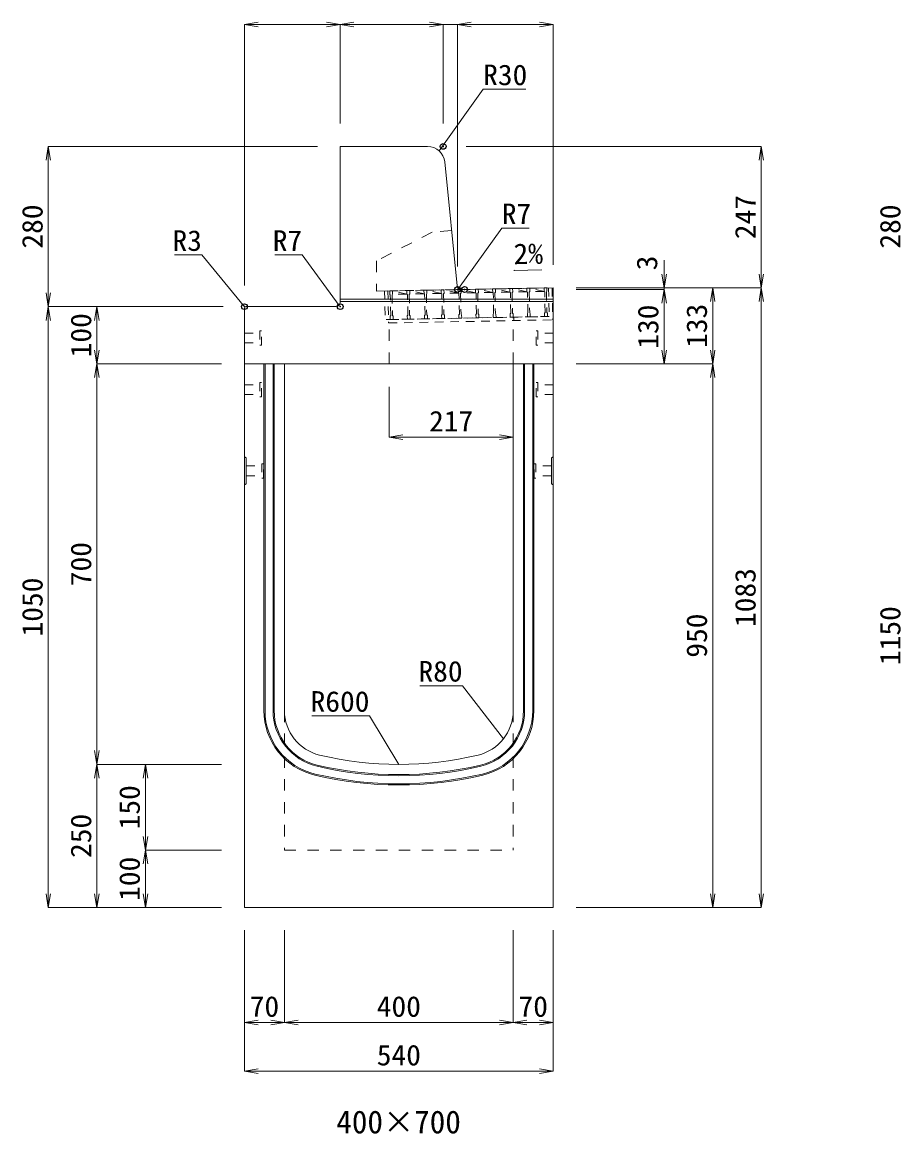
# Model space of a CAD drawing. Units: millimetres at full size; some dimension numbers follow another scale. Extents: x -18734 to 51600, y -18820 to 17820.
# Drawn here: x -4459 to -2922, y 13833 to 15775 of the extents above; entities that cross this region are included whole.
import ezdxf
from ezdxf.enums import TextEntityAlignment as Align

# ---------------------------------------------------------------- set-up
doc = ezdxf.new("R2010")
doc.units = ezdxf.units.MM
doc.header["$LTSCALE"] = 20
doc.header["$PDMODE"] = 32
doc.header["$PDSIZE"] = 10
doc.linetypes.add('USER1', pattern=[2, 1, -1])
doc.linetypes.add('USER2', pattern=[1.35, 0.75, -0.6])
for name, color, linetype, lineweight in [('インサート', 3, 'USER2', 9), ('グレーチング', 7, 'USER2', 5), ('受枠', 3, 'USER2', 9), ('寸法線', 7, 'Continuous', 13), ('引出線', 4, 'Continuous', 13), ('本体', 2, 'Continuous', 13), ('目地', 132, 'Continuous', 5)]:
    doc.layers.add(name, color=color, linetype=linetype, lineweight=lineweight)
doc.layers.add('作業エリア', color=11, linetype='Continuous')
doc.layers.add('文字', color=7, linetype='Continuous')
doc.styles.add('ＭＳ 明朝', font='')
doc.styles.get('ＭＳ 明朝').set_extended_font_data('MS Mincho')

# ---------------------------------------------------------------- blocks, each defined once
blk = doc.blocks.new('open_arrow')
at = {"color": 0, "linetype": 'Continuous', "lineweight": -2}
blk.add_lwpolyline([(7.5, 1.25), (0, 0), (7.5, -1.25)], dxfattribs=at)

msp = doc.modelspace()

# ---------------------------------------------------------------- linework, layer by layer
at = {"layer": 'インサート'}
for p, q in [((-4070, 15231.66), (-4043, 15231.66)), ((-4070, 15231.66), (-4070, 15214.66)), ((-4040, 15235.66), (-4043, 15235.66)), ((-4043, 15235.66), (-4043, 15210.66)), ((-4040, 15210.66), (-4040, 15235.66)), ((-3560, 15235.66), (-3557, 15235.66)), ((-3560, 15210.66), (-3560, 15235.66)), ((-3557, 15235.66), (-3557, 15210.66)), ((-3530, 15231.66), (-3557, 15231.66)), ((-3530, 15231.66), (-3530, 15214.66)), ((-4070, 15214.66), (-4043, 15214.66)), ((-3530, 15214.66), (-3557, 15214.66)), ((-4043, 15210.66), (-4040, 15210.66)), ((-3557, 15210.66), (-3560, 15210.66)), ((-4070, 15141.66), (-4043, 15141.66)), ((-4070, 15141.66), (-4070, 15124.66)), ((-4040, 15145.66), (-4043, 15145.66)), ((-4043, 15145.66), (-4043, 15120.66)), ((-4040, 15120.66), (-4040, 15145.66)), ((-3560, 15145.66), (-3557, 15145.66)), ((-3560, 15120.66), (-3560, 15145.66)), ((-3557, 15145.66), (-3557, 15120.66)), ((-3530, 15141.66), (-3557, 15141.66)), ((-3530, 15141.66), (-3530, 15124.66)), ((-4070, 15124.66), (-4043, 15124.66)), ((-4043, 15120.66), (-4040, 15120.66)), ((-3557, 15120.66), (-3560, 15120.66)), ((-3530, 15124.66), (-3557, 15124.66)), ((-4066.8, 14999.66), (-4039.8, 14999.66)), ((-4066.8, 14999.66), (-4066.8, 14982.66)), ((-4036.8, 15003.66), (-4039.8, 15003.66)), ((-4039.8, 15003.66), (-4039.8, 14978.66)), ((-4036.8, 14978.66), (-4036.8, 15003.66)), ((-3563.2, 15003.66), (-3560.2, 15003.66)), ((-3563.2, 14978.66), (-3563.2, 15003.66)), ((-3560.2, 15003.66), (-3560.2, 14978.66)), ((-3533.2, 14999.66), (-3560.2, 14999.66)), ((-3533.2, 14999.66), (-3533.2, 14982.66)), ((-4066.8, 14982.66), (-4039.8, 14982.66)), ((-4039.8, 14978.66), (-4036.8, 14978.66)), ((-3560.2, 14978.66), (-3563.2, 14978.66)), ((-3533.2, 14982.66), (-3560.2, 14982.66))]:
    msp.add_line(p, q, dxfattribs=at)
at = {"layer": 'グレーチング'}
for p, q in [((-3816.03, 15305.63), (-3541.08, 15310.95)), ((-3605.95, 15303.69), (-3631.07, 15309.21)), ((-3575.96, 15304.27), (-3601.07, 15309.79)), ((-3545.96, 15304.85), (-3571.08, 15310.37)), ((-3785.92, 15300.21), (-3811.03, 15305.72)), ((-3785.92, 15300.21), (-3810.92, 15299.73)), ((-3755.93, 15300.79), (-3781.04, 15306.31)), ((-3755.93, 15300.79), (-3780.92, 15300.31)), ((-3725.93, 15301.37), (-3751.04, 15306.89)), ((-3725.93, 15301.37), (-3750.93, 15300.89)), ((-3695.94, 15301.95), (-3721.05, 15307.47)), ((-3695.94, 15301.95), (-3720.93, 15301.47)), ((-3665.94, 15302.53), (-3691.05, 15308.05)), ((-3665.94, 15302.53), (-3690.94, 15302.05)), ((-3635.95, 15303.11), (-3661.06, 15308.63)), ((-3635.95, 15303.11), (-3660.94, 15302.63)), ((-3605.95, 15303.69), (-3630.95, 15303.21)), ((-3575.96, 15304.27), (-3600.95, 15303.79)), ((-3545.96, 15304.85), (-3570.96, 15304.37)), ((-3815.06, 15255.64), (-3540.11, 15260.96))]:
    msp.add_line(p, q, dxfattribs=at)
for points in [[(-3634.23, 15266.14), (-3634.93, 15302.13), (-3635.95, 15303.11), (-3636.06, 15309.11), (-3631.07, 15309.21), (-3630.95, 15303.21), (-3631.93, 15302.19), (-3631.23, 15266.2), (-3630.21, 15265.22), (-3630.1, 15259.22), (-3635.1, 15259.12), (-3635.21, 15265.12)], [(-3600.95, 15303.79), (-3601.94, 15302.77), (-3601.24, 15266.78), (-3600.22, 15265.8), (-3600.1, 15259.8), (-3605.1, 15259.7), (-3605.22, 15265.7), (-3604.24, 15266.72), (-3604.93, 15302.71), (-3605.95, 15303.69), (-3606.07, 15309.69), (-3601.07, 15309.79)], [(-3570.96, 15304.37), (-3571.94, 15303.35), (-3571.24, 15267.36), (-3570.22, 15266.38), (-3570.11, 15260.38), (-3575.11, 15260.28), (-3575.22, 15266.28), (-3574.24, 15267.3), (-3574.94, 15303.29), (-3575.96, 15304.27), (-3576.08, 15310.27), (-3571.08, 15310.37)], [(-3545.11, 15260.86), (-3545.23, 15266.86), (-3544.25, 15267.88), (-3544.95, 15303.87), (-3545.96, 15304.85), (-3546.08, 15310.85), (-3541.08, 15310.95), (-3540.97, 15304.95), (-3541.95, 15303.93), (-3541.25, 15267.94), (-3540.23, 15266.96), (-3540.11, 15260.96)], [(-3816.03, 15305.63), (-3811.03, 15305.72), (-3810.92, 15299.73), (-3811.9, 15298.71), (-3811.2, 15262.71), (-3810.18, 15261.73), (-3810.06, 15255.73), (-3815.06, 15255.64), (-3815.18, 15261.64), (-3814.2, 15262.66), (-3814.9, 15298.65), (-3815.91, 15299.63)], [(-3781.2, 15263.29), (-3780.19, 15262.31), (-3780.07, 15256.31), (-3785.07, 15256.22), (-3785.18, 15262.22), (-3784.2, 15263.24), (-3784.9, 15299.23), (-3785.92, 15300.21), (-3786.04, 15306.21), (-3781.04, 15306.31), (-3780.92, 15300.31), (-3781.9, 15299.29)], [(-3751.21, 15263.87), (-3750.19, 15262.89), (-3750.08, 15256.9), (-3755.07, 15256.8), (-3755.19, 15262.8), (-3754.21, 15263.82), (-3754.91, 15299.81), (-3755.93, 15300.79), (-3756.04, 15306.79), (-3751.04, 15306.89), (-3750.93, 15300.89), (-3751.91, 15299.87)], [(-3721.22, 15264.45), (-3720.2, 15263.47), (-3720.08, 15257.48), (-3725.08, 15257.38), (-3725.2, 15263.38), (-3724.22, 15264.4), (-3724.91, 15300.39), (-3725.93, 15301.37), (-3726.05, 15307.37), (-3721.05, 15307.47), (-3720.93, 15301.47), (-3721.91, 15300.45)], [(-3691.22, 15265.04), (-3690.2, 15264.06), (-3690.09, 15258.06), (-3695.09, 15257.96), (-3695.2, 15263.96), (-3694.22, 15264.98), (-3694.92, 15300.97), (-3695.94, 15301.95), (-3696.05, 15307.95), (-3691.05, 15308.05), (-3690.94, 15302.05), (-3691.92, 15301.03)], [(-3664.23, 15265.56), (-3664.92, 15301.55), (-3665.94, 15302.53), (-3666.06, 15308.53), (-3661.06, 15308.63), (-3660.94, 15302.63), (-3661.92, 15301.61), (-3661.23, 15265.62), (-3660.21, 15264.64), (-3660.09, 15258.64), (-3665.09, 15258.54), (-3665.21, 15264.54)]]:
    msp.add_lwpolyline(points, close=True, dxfattribs=at)
at = {"layer": '作業エリア'}
for p in [(-3722.5, 15558.16), (-3697.5, 15308.16), (-3685, 15308.16), (-4070, 15278.16), (-3902.5, 15278.16)]:
    msp.add_point(p, dxfattribs=at)
at = {"layer": '受枠'}
for p, q in [((-3825.03, 15305.45), (-3532.08, 15311.12)), ((-3538.08, 15311.01), (-3537.11, 15261.02)), ((-3532.08, 15311.12), (-3531, 15255.13)), ((-3825.03, 15305.45), (-3824.06, 15255.46)), ((-3819.03, 15305.57), (-3817.95, 15249.58)), ((-3537.11, 15261.02), (-3824.06, 15255.46)), ((-3817.95, 15249.58), (-3531, 15255.13))]:
    msp.add_line(p, q, dxfattribs=at)
at = {"layer": '受枠', "linetype": 'Continuous'}
msp.add_line((-3599.1, 15259.82), (-3598.99, 15253.82), dxfattribs=at)
at = {"layer": '寸法線'}
for p, q in [((-4070, 15771.26), (-3902.5, 15771.26)), ((-4070, 15315.16), (-4070, 15771.26)), ((-3902.5, 15598.16), (-3902.5, 15771.26)), ((-3902.5, 15771.26), (-3722.5, 15771.26)), ((-3902.5, 15598.16), (-3902.5, 15771.26)), ((-3770.5, 15771.26), (-3649.5, 15771.26)), ((-3722.5, 15598.16), (-3722.5, 15771.26)), ((-3722.5, 15598.16), (-3722.5, 15771.26)), ((-3697.5, 15348.16), (-3697.5, 15771.26)), ((-3697.5, 15771.26), (-3530, 15771.26)), ((-3697.5, 15348.16), (-3697.5, 15771.26)), ((-3530, 15351.16), (-3530, 15771.26)), ((-4412.94, 15558.16), (-4412.94, 15278.16)), ((-3942.5, 15558.16), (-4412.94, 15558.16)), ((-3682.5, 15558.16), (-3166.22, 15558.16)), ((-3166.22, 15311.16), (-3166.22, 15558.16)), ((-3336.22, 15359.16), (-3336.22, 15260.16)), ((-3490, 15311.16), (-3336.22, 15311.16)), ((-3490, 15311.16), (-3251.22, 15311.16)), ((-3490, 15311.16), (-3166.22, 15311.16)), ((-3490, 15311.16), (-3166.22, 15311.16)), ((-3251.22, 15311.16), (-3251.22, 15178.16)), ((-3166.22, 15311.16), (-3166.22, 14228.16)), ((-3490, 15308.16), (-3336.22, 15308.16)), ((-3490, 15308.16), (-3336.22, 15308.16)), ((-3336.22, 15308.16), (-3336.22, 15178.16)), ((-4107, 15278.16), (-4412.94, 15278.16)), ((-4412.94, 14228.16), (-4412.94, 15278.16)), ((-4107, 15278.16), (-4412.94, 15278.16)), ((-4327.94, 15278.16), (-4327.94, 15178.16)), ((-4107, 15278.16), (-4327.94, 15278.16)), ((-4110, 15178.16), (-4327.94, 15178.16)), ((-4327.94, 15178.16), (-4327.94, 14478.16)), ((-4110, 15178.16), (-4327.94, 15178.16)), ((-3490, 15178.16), (-3336.22, 15178.16)), ((-3490, 15178.16), (-3251.22, 15178.16)), ((-3490, 15178.16), (-3251.22, 15178.16)), ((-3251.22, 15178.16), (-3251.22, 14228.16)), ((-3817, 15138.16), (-3817, 15050)), ((-3817, 15050), (-3600, 15050)), ((-4110, 14478.16), (-4327.94, 14478.16)), ((-4327.94, 14228.16), (-4327.94, 14478.16)), ((-4110, 14478.16), (-4327.94, 14478.16)), ((-4242.94, 14478.16), (-4242.94, 14328.16)), ((-4110, 14478.16), (-4242.94, 14478.16)), ((-4110, 14328.16), (-4242.94, 14328.16)), ((-4242.94, 14328.16), (-4242.94, 14228.16)), ((-4110, 14328.16), (-4242.94, 14328.16)), ((-4110, 14228.16), (-4412.94, 14228.16)), ((-4110, 14228.16), (-4327.94, 14228.16)), ((-4110, 14228.16), (-4242.94, 14228.16)), ((-3490, 14228.16), (-3251.22, 14228.16)), ((-3490, 14228.16), (-3166.22, 14228.16)), ((-4070, 14188.16), (-4070, 14027.01)), ((-4070, 14188.16), (-4070, 13942.01)), ((-4000, 14188.16), (-4000, 14027.01)), ((-4000, 14188.16), (-4000, 14027.01)), ((-3600, 14188.16), (-3600, 14027.01)), ((-3600, 14188.16), (-3600, 14027.01)), ((-3530, 14188.16), (-3530, 14027.01)), ((-3530, 14188.16), (-3530, 13942.01)), ((-4070, 14027.01), (-4000, 14027.01)), ((-4000, 14027.01), (-3600, 14027.01)), ((-3600, 14027.01), (-3530, 14027.01)), ((-4070, 13942.01), (-3530, 13942.01))]:
    msp.add_line(p, q, dxfattribs=at)
at = {"layer": '引出線'}
for points in [[(-3729.52, 15550.41), (-3652.6, 15658.1), (-3577.92, 15658.1)], [(-3695.86, 15309.97), (-3620, 15415.18), (-3572.07, 15415.18)], [(-4069.12, 15277.29), (-4144.38, 15368.46), (-4192.11, 15368.46)], [(-3904.55, 15280.21), (-3969.03, 15368.46), (-4016.96, 15368.46)], [(-3598.86, 15341.42), (-3550.15, 15342.4), (-3598.89, 15341.42)], [(-3617.24, 14522.59), (-3688.5, 14615.69), (-3763.17, 14615.69)], [(-3800, 14478.16), (-3851.37, 14562.91), (-3952.37, 14562.91)]]:
    msp.add_lwpolyline(points, dxfattribs=at)
at = {"layer": '本体'}
for p, q in [((-3902.5, 15558.16), (-3902.5, 15285.16)), ((-3749.65, 15558.16), (-3902.5, 15558.16)), ((-3698.13, 15314.47), (-3719.8, 15531.15)), ((-3685, 15308.16), (-3530, 15311.16)), ((-3530, 15178.16), (-3530, 15311.16)), ((-3685, 15308.16), (-3691.17, 15308.16)), ((-4070, 15275.16), (-4070, 15178.16)), ((-3909.5, 15278.16), (-4067, 15278.16)), ((-4070, 15178.16), (-4070, 14228.16)), ((-4000, 15178.16), (-4070, 15178.16)), ((-3530, 15178.16), (-4070, 15178.16)), ((-4000, 15178.16), (-4000, 14572.2)), ((-3600, 14572.2), (-3600, 15178.16)), ((-3530, 15178.16), (-3600, 15178.16)), ((-3530, 14228.16), (-3530, 15178.16)), ((-4070, 14228.16), (-3530, 14228.16))]:
    msp.add_line(p, q, dxfattribs=at)
at = {"layer": '本体', "linetype": 'USER1'}
for p, q in [((-3742, 15408.16), (-3839, 15358.16)), ((-3707.8, 15411.16), (-3742, 15408.16)), ((-3839, 15358.16), (-3839, 15305.18)), ((-3839, 15305.18), (-3685, 15308.16)), ((-3817, 15178.16), (-3817, 15255.6)), ((-3600, 15178.16), (-3600, 15259.8))]:
    msp.add_line(p, q, dxfattribs=at)
at = {"layer": '本体', "lineweight": 9}
for p, q in [((-4070, 15015.66), (-4066.8, 15013.66)), ((-4066.8, 15013.66), (-4066.8, 14968.66)), ((-3530, 15015.66), (-3533.2, 15013.66)), ((-3533.2, 15013.66), (-3533.2, 14968.66)), ((-4066.8, 14968.66), (-4070, 14966.66)), ((-3533.2, 14968.66), (-3530, 14966.66))]:
    msp.add_line(p, q, dxfattribs=at)
at = {"layer": '本体', "linetype": 'USER1', "lineweight": 15}
for p, q in [((-4000, 14572.2), (-4000, 14328.16)), ((-3600, 14572.2), (-3600, 14328.16)), ((-4000, 14328.16), (-3600, 14328.16))]:
    msp.add_line(p, q, dxfattribs=at)
at = {"layer": '本体'}
for centre, radius, start, end in [((-3749.65, 15528.16), 30, 5.71059, 90), ((-3691.17, 15315.16), 7, 185.71059, 270), ((-4067, 15275.16), 3, 90, 180), ((-3909.5, 15285.16), 7, 270, 0), ((-3920, 14572.2), 80, 180, 256.65764), ((-3680, 14572.2), 80, 283.34236, 0), ((-3800, 15078.16), 600, 256.65764, 283.34236)]:
    msp.add_arc(centre, radius, start, end, dxfattribs=at)
at = {"layer": '目地'}
for p, q in [((-3530, 15291.16), (-3902.5, 15291.16)), ((-3530, 15287.16), (-3902.5, 15287.16)), ((-4036, 15178.16), (-4036, 14572.2)), ((-4034, 15178.16), (-4034, 14572.2)), ((-4020, 15178.16), (-4020, 14572.2)), ((-4018, 15178.16), (-4018, 14572.2)), ((-3582, 14572.2), (-3582, 15178.16)), ((-3580, 14572.2), (-3580, 15178.16)), ((-3566, 14572.2), (-3566, 15178.16)), ((-3564, 14572.2), (-3564, 15178.16))]:
    msp.add_line(p, q, dxfattribs=at)
for centre, radius, start, end in [((-3920, 14572.2), 116, 180, 256.65764), ((-3920, 14572.2), 114, 180, 256.65764), ((-3920, 14572.2), 100, 180, 256.65764), ((-3920, 14572.2), 98, 180, 256.65764), ((-3680, 14572.2), 98, 283.34236, 0), ((-3680, 14572.2), 100, 283.34236, 0), ((-3680, 14572.2), 114, 283.34236, 360), ((-3680, 14572.2), 116, 283.34236, 360), ((-3800, 15078.16), 620, 256.65764, 283.34236), ((-3800, 15078.16), 618, 256.65764, 283.34236), ((-3800, 15078.16), 636, 256.65764, 283.34236), ((-3800, 15078.16), 634, 256.65764, 283.34236)]:
    msp.add_arc(centre, radius, start, end, dxfattribs=at)

# ---------------------------------------------------------------- block references
at = {"layer": '寸法線', "xscale": 3.2, "yscale": 3.2}
for p in [(-4070, 15771.26), (-3902.5, 15771.26), (-3697.5, 15771.26), (-3697.5, 15771.26), (-3817, 15050), (-4070, 14027.01), (-4000, 14027.01), (-3600, 14027.01), (-4070, 13942.01)]:
    msp.add_blockref('open_arrow', p, dxfattribs=at)
for p, rotation in [((-3902.5, 15771.26), 180), ((-3722.5, 15771.26), 180), ((-3722.5, 15771.26), 180), ((-3530, 15771.26), 180), ((-4412.94, 15558.16), 270), ((-3166.22, 15558.16), 270), ((-3336.22, 15311.16), 90), ((-3166.22, 15311.16), 90), ((-3251.22, 15311.16), 270), ((-3166.22, 15311.16), 270), ((-4412.94, 15278.16), 90), ((-3336.22, 15308.16), 270), ((-3336.22, 15308.16), 270), ((-4412.94, 15278.16), 270), ((-4327.94, 15278.16), 270), ((-4327.94, 15178.16), 90), ((-3336.22, 15178.16), 90), ((-3251.22, 15178.16), 90), ((-4327.94, 15178.16), 270), ((-3251.22, 15178.16), 270), ((-3600, 15050), 180), ((-4327.94, 14478.16), 90), ((-4327.94, 14478.16), 270), ((-4242.94, 14478.16), 270), ((-4242.94, 14328.16), 90), ((-4242.94, 14328.16), 270), ((-4412.94, 14228.16), 90), ((-4327.94, 14228.16), 90), ((-4242.94, 14228.16), 90), ((-3251.22, 14228.16), 90), ((-3166.22, 14228.16), 90), ((-4000, 14027.01), 180), ((-3600, 14027.01), 180), ((-3530, 14027.01), 180), ((-3530, 13942.01), 180)]:
    msp.add_blockref('open_arrow', p, dxfattribs=dict(at, rotation=rotation))
at = {"layer": '引出線'}
for p, xscale, yscale, rotation in [((-3729.52, 15550.41), 0.16, 0.16, 54.5), ((-3598.86, 15341.42), 0.16, 0.16, 1.1), ((-3695.86, 15309.97), 0.16, 0.16, 54.2), ((-4069.12, 15277.29), 0.16, 0.16, 129.5), ((-3904.55, 15280.21), 0.16, 0.16, 126.2), ((-3617.24, 14522.59), 0.133, 0.133, 127.4), ((-3800, 14478.16), 0.133, 0.133, 121.2)]:
    msp.add_blockref('open_arrow', p, dxfattribs=dict(at, xscale=xscale, yscale=yscale, rotation=rotation))

# ---------------------------------------------------------------- texts
at = {"layer": '寸法線', "style": 'ＭＳ 明朝', "width": 1.05}
for s, p in [('247', (-3194.22, 15434.66)), ('280', (-4440.94, 15418.16)), ('280', (-2940.94, 15418.16)), ('3', (-3366.22, 15354.5)), ('130', (-3364.22, 15243.16)), ('133', (-3279.22, 15244.66)), ('100', (-4355.94, 15228.16)), ('700', (-4355.94, 14828.16)), ('1083', (-3194.22, 14769.66)), ('1050', (-4440.94, 14753.16)), ('1150', (-2940.94, 14703.16)), ('950', (-3279.22, 14703.16)), ('150', (-4270.94, 14403.16)), ('250', (-4355.94, 14353.16)), ('100', (-4270.94, 14278.16))]:
    msp.add_text(s, height=36.03, rotation=90, dxfattribs=at).set_placement(p, align=Align.MIDDLE_CENTER)
for s, p in [('217', (-3708.5, 15078)), ('70', (-4035, 14055.01)), ('400', (-3800, 14055.01)), ('70', (-3565, 14055.01)), ('540', (-3800, 13970.01))]:
    msp.add_text(s, height=36.03, dxfattribs=at).set_placement(p, align=Align.MIDDLE_CENTER)
at = {"layer": '引出線', "style": 'ＭＳ 明朝', "width": 1.05}
for s, p in [('R30', (-3652.6, 15701.3)), ('R7', (-3620, 15458.38))]:
    msp.add_text(s, height=36.03, dxfattribs=at).set_placement(p, align=Align.TOP_LEFT)
for s, p in [('R3', (-4144.38, 15411.66)), ('R7', (-3969.03, 15411.66)), ('R80', (-3688.5, 14658.89)), ('R600', (-3851.37, 14606.11))]:
    msp.add_text(s, height=36.03, dxfattribs=at).set_placement(p, align=Align.TOP_RIGHT)
msp.add_text('2%', height=36.03, rotation=1.146, dxfattribs=at).set_placement((-3599.83, 15388.32), align=Align.TOP_LEFT)
at = {"layer": '文字', "style": 'ＭＳ 明朝'}
msp.add_text('400×700', height=40.03, dxfattribs=at).set_placement((-3800.48, 13853.19), align=Align.MIDDLE_CENTER)

doc.saveas('drawing.dxf')
